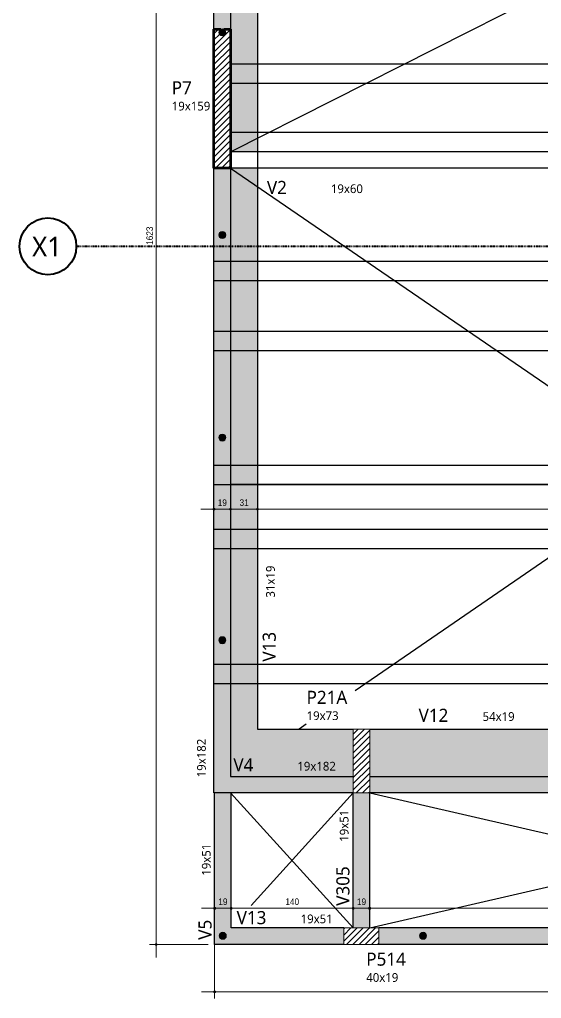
# Model space of a CAD drawing. Header units: centimetres. Extents: x -1706 to 33186, y -3196 to 88081.
# Drawn here: x 2271 to 2869, y -978 to 143 of the extents above; entities that cross this region are included whole.
import ezdxf

# ---------------------------------------------------------------- set-up
doc = ezdxf.new("R2010")
doc.units = ezdxf.units.CM
doc.linetypes.add('Dash dot', pattern=[1.5875, 0.635, -0.47625, 0, -0.47625])
doc.linetypes.add('Traço', pattern=[0.635, 0.3175, -0.3175])
for name, color, linetype, lineweight in [('A-ANNO-DIMS', 7, 'Continuous', 9), ('A-ANNO-DIMS-50', 7, 'Continuous', 9), ('A-DETL-GENF', 7, 'Continuous', 18), ('A-DETL-THIN', 7, 'Continuous', 25), ('S-BEAM', 7, 'Continuous', 9), ('S-BEAM-HDLN', 7, 'Traço', 25), ('S-BEAM-IDEN', 7, 'Continuous', 9), ('S-COLS', 7, 'Continuous', 9), ('S-COLS-IDEN', 7, 'Continuous', 9), ('S-GRID', 7, 'Continuous', 9), ('S-GRID-IDEN', 7, 'Continuous', 9)]:
    doc.layers.add(name, color=color, linetype=linetype, lineweight=lineweight)
doc.layers.add('A-DETL', color=7, linetype='Continuous', lineweight=18, true_color=0x00a600)
doc.styles.add('Arial', font='arial.ttf', dxfattribs={"width": 0.9, "height": 7.5})
doc.styles.add('Gadugi_1', font='gadugi.ttf', dxfattribs={"height": 15})
doc.styles.add('Gadugi_2', font='gadugi.ttf', dxfattribs={"height": 10})
doc.styles.add('Gadugi_4', font='gadugi.ttf', dxfattribs={"height": 22.5})
doc.dimstyles.new('PED_1_5mm_ESQ_1', dxfattribs={"dimscale": 30.48, "dimtxt": 7.651945, "dimasz": 0.328084, "dimexe": 0.246063, "dimexo": 0.246063, "dimgap": 0.049213, "dimtad": 1, "dimdec": 1, "dimrnd": 0.5, "dimdsep": 46, "dimtxsty": 'Arial', "dimblk1": 'DOTSMALL', "dimblk2": 'DOTSMALL', "dimsah": 1, "dimcen": 0.09, "dimdle": 0.492126, "dimazin": 0, "dimtfac": 1, "dimtdec": 4, "dimtix": 1, "dimtmove": 0, "dimatfit": 3, "dimfxl": 1, "dimtvp": 1, "dimtolj": 1, "dimtzin": 0, "dimarcsym": 2})
pattern_1 = [(45, (3894.207, 0), (-3.535534, 3.535534), [])]

# ---------------------------------------------------------------- blocks, each defined once
blk = doc.blocks.new('Eixo - X1-2173051-PL J 001 - FORMA DA COBERTURA')
at = {"layer": 'S-GRID-IDEN', "color": 152, "lineweight": 35, "true_color": 0x0070c0}
blk.add_circle((0, 0), 0.65, dxfattribs=at)
blk = doc.blocks.new('DIMBLOCK16-PL J 001 - FORMA DA COBERTURA')
at = {"layer": 'A-ANNO-DIMS-50'}
h = blk.add_hatch(color=256, dxfattribs=at)
edge = h.paths.add_edge_path(flags=0)
edge.add_arc((2493.8, -417.4), 1.25, 0, 360)
h = blk.add_hatch(color=256, dxfattribs=at)
edge = h.paths.add_edge_path(flags=0)
edge.add_arc((2512.8, -417.4), 1.25, 0, 360)
for p, q in [((2493.8, 124.6), (2493.8, -424.9)), ((2493.8, -417.4), (2493.8, 124.6)), ((2512.8, 124.6), (2512.8, -424.9)), ((2512.8, -417.4), (2512.8, 124.6)), ((2478.8, -417.4), (2512.8, -417.4))]:
    blk.add_line(p, q, dxfattribs=at)
for centre in [(2493.8, -417.4), (2512.8, -417.4)]:
    blk.add_circle(centre, 1.25, dxfattribs=at)
at = {"layer": 'A-ANNO-DIMS-50', "color": 0, "insert": (2498.2, -406.2), "char_height": 7.5, "width": 12.431, "attachment_point": 1, "line_spacing_factor": 0.941778, "style": 'Arial'}
blk.add_mtext('19', dxfattribs=at)
blk = doc.blocks.new('_DotSmall')
at = {"color": 0, "linetype": 'ByBlock', "const_width": 0.5}
blk.add_lwpolyline([(-0.0625, 0, 1), (0.0625, 0, 1)], format="xyb", close=True, dxfattribs=at)
blk = doc.blocks.new('DIMBLOCK17-PL J 001 - FORMA DA COBERTURA')
at = {"layer": 'A-ANNO-DIMS-50'}
h = blk.add_hatch(color=256, dxfattribs=at)
edge = h.paths.add_edge_path(flags=0)
edge.add_arc((2512.8, -417.4), 1.25, 0, 360)
h = blk.add_hatch(color=256, dxfattribs=at)
edge = h.paths.add_edge_path(flags=0)
edge.add_arc((2543.8, -417.4), 1.25, 0, 360)
for p, q in [((2512.8, 124.6), (2512.8, -424.9)), ((2512.8, -417.4), (2512.8, 124.6)), ((2543.8, -423.1), (2543.8, -409.9)), ((2512.8, -417.4), (2543.8, -417.4)), ((2543.8, -417.4), (2543.8, -423.1))]:
    blk.add_line(p, q, dxfattribs=at)
for centre in [(2512.8, -417.4), (2543.8, -417.4)]:
    blk.add_circle(centre, 1.25, dxfattribs=at)
at = {"layer": 'A-ANNO-DIMS-50', "color": 0, "insert": (2523.2, -406.2), "char_height": 7.5, "width": 12.431, "attachment_point": 1, "line_spacing_factor": 0.941778, "style": 'Arial'}
blk.add_mtext('31', dxfattribs=at)
blk = doc.blocks.new('DIMBLOCK18-PL J 001 - FORMA DA COBERTURA')
at = {"layer": 'A-ANNO-DIMS-50'}
h = blk.add_hatch(color=256, dxfattribs=at)
edge = h.paths.add_edge_path(flags=0)
edge.add_arc((2543.8, -417.4), 1.25, 0, 360)
h = blk.add_hatch(color=256, dxfattribs=at)
edge = h.paths.add_edge_path(flags=0)
edge.add_arc((3235.3, -417.4), 1.25, 0, 360)
for p, q in [((2543.8, -423.1), (2543.8, -409.9)), ((3235.3, -423.1), (3235.3, -409.9)), ((2543.8, -417.4), (3235.3, -417.4)), ((2543.8, -417.4), (2543.8, -423.1)), ((3235.3, -417.4), (3235.3, -423.1))]:
    blk.add_line(p, q, dxfattribs=at)
for centre in [(2543.8, -417.4), (3235.3, -417.4)]:
    blk.add_circle(centre, 1.25, dxfattribs=at)
at = {"layer": 'A-ANNO-DIMS-50', "color": 0, "insert": (2877.9, -406.2), "char_height": 7.5, "width": 27.971, "attachment_point": 1, "line_spacing_factor": 0.941778, "style": 'Arial'}
blk.add_mtext('691.5', dxfattribs=at)
blk = doc.blocks.new('DIMBLOCK98-PL J 001 - FORMA DA COBERTURA')
at = {"layer": 'A-ANNO-DIMS-50'}
h = blk.add_hatch(color=256, dxfattribs=at)
edge = h.paths.add_edge_path(flags=0)
edge.add_arc((2494.6, -874.5), 1.25, 0, 360)
h = blk.add_hatch(color=256, dxfattribs=at)
edge = h.paths.add_edge_path(flags=0)
edge.add_arc((2513.6, -874.5), 1.25, 0, 360)
for p, q in [((2494.6, -880.2), (2494.6, -867)), ((2513.6, -880.2), (2513.6, -867)), ((2479.6, -874.5), (2513.6, -874.5)), ((2494.6, -874.5), (2494.6, -880.2)), ((2513.6, -874.5), (2513.6, -880.2))]:
    blk.add_line(p, q, dxfattribs=at)
for centre in [(2494.6, -874.5), (2513.6, -874.5)]:
    blk.add_circle(centre, 1.25, dxfattribs=at)
at = {"layer": 'A-ANNO-DIMS-50', "color": 0, "insert": (2498.9, -863.2), "char_height": 7.5, "width": 12.431, "attachment_point": 1, "line_spacing_factor": 0.941778, "style": 'Arial'}
blk.add_mtext('19', dxfattribs=at)
blk = doc.blocks.new('DIMBLOCK99-PL J 001 - FORMA DA COBERTURA')
at = {"layer": 'A-ANNO-DIMS-50'}
h = blk.add_hatch(color=256, dxfattribs=at)
edge = h.paths.add_edge_path(flags=0)
edge.add_arc((2513.6, -874.5), 1.25, 0, 360)
h = blk.add_hatch(color=256, dxfattribs=at)
edge = h.paths.add_edge_path(flags=0)
edge.add_arc((2653.3, -874.5), 1.25, 0, 360)
for p, q in [((2513.6, -880.2), (2513.6, -867)), ((2653.3, -880.2), (2653.3, -867)), ((2513.6, -874.5), (2653.3, -874.5)), ((2513.6, -874.5), (2513.6, -880.2)), ((2653.3, -874.5), (2653.3, -880.2))]:
    blk.add_line(p, q, dxfattribs=at)
for centre in [(2513.6, -874.5), (2653.3, -874.5)]:
    blk.add_circle(centre, 1.25, dxfattribs=at)
at = {"layer": 'A-ANNO-DIMS-50', "color": 0, "insert": (2575.7, -863.2), "char_height": 7.5, "width": 18.647, "attachment_point": 1, "line_spacing_factor": 0.941778, "style": 'Arial'}
blk.add_mtext('140', dxfattribs=at)
blk = doc.blocks.new('DIMBLOCK100-PL J 001 - FORMA DA COBERTURA')
at = {"layer": 'A-ANNO-DIMS-50'}
h = blk.add_hatch(color=256, dxfattribs=at)
edge = h.paths.add_edge_path(flags=0)
edge.add_arc((2653.3, -874.5), 1.25, 0, 360)
h = blk.add_hatch(color=256, dxfattribs=at)
edge = h.paths.add_edge_path(flags=0)
edge.add_arc((2672.3, -874.5), 1.25, 0, 360)
for p, q in [((2653.3, -880.2), (2653.3, -867)), ((2672.3, -880.2), (2672.3, -867)), ((2653.3, -874.5), (2672.3, -874.5)), ((2653.3, -874.5), (2653.3, -880.2)), ((2672.3, -874.5), (2672.3, -880.2))]:
    blk.add_line(p, q, dxfattribs=at)
for centre in [(2653.3, -874.5), (2672.3, -874.5)]:
    blk.add_circle(centre, 1.25, dxfattribs=at)
at = {"layer": 'A-ANNO-DIMS-50', "color": 0, "insert": (2657.7, -863.2), "char_height": 7.5, "width": 12.431, "attachment_point": 1, "line_spacing_factor": 0.941778, "style": 'Arial'}
blk.add_mtext('19', dxfattribs=at)
blk = doc.blocks.new('DIMBLOCK101-PL J 001 - FORMA DA COBERTURA')
at = {"layer": 'A-ANNO-DIMS-50'}
h = blk.add_hatch(color=256, dxfattribs=at)
edge = h.paths.add_edge_path(flags=0)
edge.add_arc((2672.3, -874.5), 1.25, 0, 360)
h = blk.add_hatch(color=256, dxfattribs=at)
edge = h.paths.add_edge_path(flags=0)
edge.add_arc((3343.1, -874.5), 1.25, 0, 360)
for p, q in [((2672.3, -880.2), (2672.3, -867)), ((3343.1, -880.2), (3343.1, -867)), ((2672.3, -874.5), (3343.1, -874.5)), ((2672.3, -874.5), (2672.3, -880.2)), ((3343.1, -874.5), (3343.1, -880.2))]:
    blk.add_line(p, q, dxfattribs=at)
for centre in [(2672.3, -874.5), (3343.1, -874.5)]:
    blk.add_circle(centre, 1.25, dxfattribs=at)
at = {"layer": 'A-ANNO-DIMS-50', "color": 0, "insert": (3000, -863.2), "char_height": 7.5, "width": 18.647, "attachment_point": 1, "line_spacing_factor": 0.941778, "style": 'Arial'}
blk.add_mtext('671', dxfattribs=at)
blk = doc.blocks.new('DIMBLOCK111-PL J 001 - FORMA DA COBERTURA')
at = {"layer": 'A-ANNO-DIMS-50'}
h = blk.add_hatch(color=256, dxfattribs=at)
edge = h.paths.add_edge_path(flags=0)
edge.add_arc((2427.6, 707.1), 1.25, 0, 360)
h = blk.add_hatch(color=256, dxfattribs=at)
edge = h.paths.add_edge_path(flags=0)
edge.add_arc((2427.6, -915.9), 1.25, 0, 360)
for p, q in [((2427.6, 722.1), (2427.6, -930.9)), ((2526.3, 707.1), (2420.1, 707.1)), ((2427.6, 707.1), (2526.3, 707.1)), ((2487.1, -915.9), (2420.1, -915.9)), ((2427.6, -915.9), (2487.1, -915.9))]:
    blk.add_line(p, q, dxfattribs=at)
for centre in [(2427.6, 707.1), (2427.6, -915.9)]:
    blk.add_circle(centre, 1.25, dxfattribs=at)
at = {"layer": 'A-ANNO-DIMS-50', "color": 0, "insert": (2416.4, -114.8), "char_height": 7.5, "width": 24.863, "attachment_point": 1, "rotation": 90, "line_spacing_factor": 0.941778, "style": 'Arial'}
blk.add_mtext('1623', dxfattribs=at)
blk = doc.blocks.new('DIMBLOCK112-PL J 001 - FORMA DA COBERTURA')
at = {"layer": 'A-ANNO-DIMS-50'}
h = blk.add_hatch(color=256, dxfattribs=at)
edge = h.paths.add_edge_path(flags=0)
edge.add_arc((2494.6, -970.2), 1.25, 0, 360)
h = blk.add_hatch(color=256, dxfattribs=at)
edge = h.paths.add_edge_path(flags=0)
edge.add_arc((4883.9, -970.2), 1.25, 0, 360)
for p, q in [((2494.6, -904.4), (2494.6, -977.7)), ((2494.6, -970.2), (2494.6, -904.4)), ((4883.9, -904.4), (4883.9, -977.7)), ((4883.9, -970.2), (4883.9, -904.4)), ((2479.6, -970.2), (4898.9, -970.2))]:
    blk.add_line(p, q, dxfattribs=at)
for centre in [(2494.6, -970.2), (4883.9, -970.2)]:
    blk.add_circle(centre, 1.25, dxfattribs=at)
at = {"layer": 'A-ANNO-DIMS-50', "color": 0, "insert": (3675, -959), "char_height": 7.5, "width": 34.187, "attachment_point": 1, "line_spacing_factor": 0.941778, "style": 'Arial'}
blk.add_mtext('2389.5', dxfattribs=at)

msp = doc.modelspace()

# ---------------------------------------------------------------- hatches: boundary and pattern name
at = {"layer": 'A-DETL-GENF', "true_color": 0x808080}
h = msp.add_hatch(dxfattribs=at)
h.set_pattern_fill('FP_1', color=8, style=0, pattern_type=2)
h.set_pattern_definition(pattern_1)
h.paths.add_polyline_path([(4883.85, -915.95), (4883.85, -915.95), (4883.85, -896.95), (4843.85, -896.95), (4843.85, -915.95), (4864.85, -915.95)], flags=0)
h.paths.add_polyline_path([(4327.85, -915.95), (4367.85, -915.95), (4367.85, -896.95), (4327.85, -896.95)], flags=0)
h.paths.add_polyline_path([(3840.1, -915.95), (3869.6, -915.95), (3869.6, -896.95), (3829.6, -896.95), (3829.6, -915.95)], flags=0)
h.paths.add_polyline_path([(3344.46, -915.95), (3372.54, -915.95), (3372.54, -896.95), (3332.54, -896.95), (3332.54, -915.95), (3343.11, -915.95)], flags=0)
h.paths.add_polyline_path([(2642.62, -915.95), (2682.62, -915.95), (2682.62, -896.95), (2642.62, -896.95)], flags=0)
h.paths.add_polyline_path([(4705.35, 688.12), (4734.85, 688.12), (4734.85, 707.12), (4694.85, 707.12), (4694.85, 688.12)], flags=0)
h.paths.add_polyline_path([(4006.34, 688.12), (4016.84, 688.12), (4016.84, 707.12), (3976.84, 707.12), (3976.84, 688.12), (3987.34, 688.12)], flags=0)
h.paths.add_polyline_path([(3547.36, 688.12), (3587.36, 688.12), (3587.36, 707.12), (3547.36, 707.12)], flags=0)
h.paths.add_polyline_path([(3020.34, 688.12), (3049.84, 688.12), (3049.84, 707.12), (3009.84, 707.12), (3009.84, 688.12)], flags=0)
h.paths.add_polyline_path([(2493.84, 688.12), (2533.84, 688.12), (2533.84, 707.12), (2493.84, 707.12), (2493.84, 696.14)], flags=0)
h.paths.add_polyline_path([(2503.99, 693.17), (2502.95, 693.31), (2501.99, 693.71), (2501.16, 694.34), (2500.52, 695.17), (2500.12, 696.14), (2499.99, 697.17), (2500.12, 698.21), (2500.52, 699.17), (2501.16, 700), (2501.99, 700.64), (2502.95, 701.04), (2503.99, 701.17), (2505.02, 701.04), (2505.99, 700.64), (2506.82, 700), (2507.45, 699.17), (2507.85, 698.21), (2507.99, 697.17), (2507.85, 696.14), (2507.45, 695.17), (2506.82, 694.34), (2505.99, 693.71), (2505.02, 693.31), (2504.67, 693.26)], flags=0)
h = msp.add_hatch(dxfattribs=at)
h.set_pattern_fill('FP_1', color=8, style=0, pattern_type=2)
h.set_pattern_definition(pattern_1)
h.paths.add_polyline_path([(4357.27, -742.38), (4357.35, -742.38), (4357.35, -694.38), (4338.35, -694.38), (4338.35, -742.38), (4338.85, -742.38)], flags=0)
h.paths.add_polyline_path([(4883.85, -742.38), (4883.85, -723.38), (4823.85, -723.38), (4823.85, -742.38), (4864.85, -742.38)], flags=0)
h.paths.add_polyline_path([(2653.34, -742.38), (2672.34, -742.38), (2672.34, -669.38), (2653.34, -669.38), (2653.34, -723.38)], flags=0)
h.paths.add_polyline_path([(3811.86, -455.88), (3830.86, -455.88), (3830.86, -181.88), (3811.86, -181.88), (3811.86, -304.88)], flags=0)
h.paths.add_polyline_path([(3987.34, -26.88), (4006.34, -26.88), (4006.34, 213.12), (3987.34, 213.12), (3987.34, -7.88)], flags=0)
h.paths.add_polyline_path([(4006.34, 452.12), (4006.34, 533.55), (3987.34, 533.55), (3987.34, 452.12)], flags=0)
h.paths.add_polyline_path([(3565.84, 452.12), (3565.84, 533.62), (3546.84, 533.62), (3546.84, 452.12)], flags=0)
h.paths.add_polyline_path([(4705.35, 460.55), (4724.35, 460.55), (4724.35, 533.55), (4705.35, 533.55), (4705.35, 514.55)], flags=0)
h.paths.add_polyline_path([(3039.34, 485.65), (3039.34, 533.55), (3020.34, 533.55), (3020.34, 485.65)], flags=0)
h.paths.add_polyline_path([(2553.84, 514.55), (2553.84, 533.55), (2493.84, 533.55), (2493.84, 514.55), (2543.84, 514.55)], flags=0)
at = {"layer": 'A-DETL-GENF', "true_color": 0xff00ff}
for points in [[(2503.48, 124.5), (2504.52, 124.63), (2505.48, 125.03), (2506.31, 125.67), (2506.95, 126.5), (2507.35, 127.46), (2507.48, 128.5), (2507.35, 129.53), (2506.95, 130.5), (2506.31, 131.33), (2505.48, 131.96), (2504.52, 132.36), (2503.48, 132.5), (2502.45, 132.36), (2501.48, 131.96), (2500.66, 131.33), (2500.02, 130.5), (2499.62, 129.53), (2499.48, 128.5), (2499.62, 127.46), (2500.02, 126.5), (2500.66, 125.67), (2501.48, 125.03), (2502.45, 124.63)], [(2503.48, -107.5), (2504.52, -107.37), (2505.48, -106.97), (2506.31, -106.33), (2506.95, -105.5), (2507.35, -104.54), (2507.48, -103.5), (2507.35, -102.47), (2506.95, -101.5), (2506.31, -100.67), (2505.48, -100.04), (2504.52, -99.64), (2503.48, -99.5), (2502.45, -99.64), (2501.48, -100.04), (2500.66, -100.67), (2500.02, -101.5), (2499.62, -102.47), (2499.48, -103.5), (2499.62, -104.54), (2500.02, -105.5), (2500.66, -106.33), (2501.48, -106.97), (2502.45, -107.37)], [(2503.48, -339.5), (2504.52, -339.37), (2505.48, -338.97), (2506.31, -338.33), (2506.95, -337.5), (2507.35, -336.54), (2507.48, -335.5), (2507.35, -334.47), (2506.95, -333.5), (2506.31, -332.67), (2505.48, -332.04), (2504.52, -331.64), (2503.48, -331.5), (2502.45, -331.64), (2501.48, -332.04), (2500.66, -332.67), (2500.02, -333.5), (2499.62, -334.47), (2499.48, -335.5), (2499.62, -336.54), (2500.02, -337.5), (2500.66, -338.33), (2501.48, -338.97), (2502.45, -339.37)], [(2503.48, -571.5), (2504.52, -571.37), (2505.48, -570.97), (2506.31, -570.33), (2506.95, -569.5), (2507.35, -568.54), (2507.48, -567.5), (2507.35, -566.47), (2506.95, -565.5), (2506.31, -564.67), (2505.48, -564.04), (2504.52, -563.64), (2503.46, -563.51), (2502.45, -563.64), (2501.48, -564.04), (2500.66, -564.67), (2500.02, -565.5), (2499.62, -566.47), (2499.48, -567.5), (2499.62, -568.54), (2500.02, -569.5), (2500.66, -570.33), (2501.48, -570.97), (2502.45, -571.37), (2503.03, -571.44)], [(2503.99, -910), (2505.02, -909.87), (2505.99, -909.47), (2506.82, -908.83), (2507.45, -908), (2507.85, -907.04), (2507.99, -906), (2507.85, -904.97), (2507.45, -904), (2506.82, -903.17), (2505.99, -902.54), (2505.02, -902.14), (2503.99, -902), (2502.95, -902.14), (2501.99, -902.54), (2501.16, -903.17), (2500.52, -904), (2500.12, -904.97), (2499.99, -906), (2500.12, -907.04), (2500.52, -908), (2501.16, -908.83), (2501.99, -909.47), (2502.95, -909.87)], [(2733.49, -910), (2734.52, -909.87), (2735.49, -909.47), (2736.32, -908.83), (2736.95, -908), (2737.35, -907.04), (2737.49, -906), (2737.35, -904.97), (2736.95, -904), (2736.32, -903.17), (2735.49, -902.54), (2734.52, -902.14), (2733.49, -902), (2732.45, -902.14), (2731.49, -902.54), (2730.66, -903.17), (2730.02, -904), (2729.62, -904.97), (2729.49, -906), (2729.62, -907.04), (2730.02, -908), (2730.66, -908.83), (2731.49, -909.47), (2732.45, -909.87)]]:
    msp.add_hatch(color=6, dxfattribs=at).paths.add_polyline_path(points, flags=0)
at = {"layer": 'S-BEAM', "true_color": 0x00bcb8}
h = msp.add_hatch(color=132, dxfattribs=at)
h.paths.add_polyline_path([(2494.58, -742.38), (2512.84, -742.38), (2512.84, -26.88), (2493.84, -26.88), (2493.84, -742.38)], flags=0)
h.paths.add_polyline_path([(2503.48, -571.5), (2502.45, -571.37), (2501.48, -570.97), (2500.66, -570.33), (2500.02, -569.5), (2499.62, -568.54), (2499.48, -567.5), (2499.62, -566.47), (2500.02, -565.5), (2500.66, -564.67), (2501.48, -564.04), (2502.45, -563.64), (2503.48, -563.5), (2504.52, -563.64), (2505.48, -564.04), (2506.31, -564.67), (2506.95, -565.5), (2507.35, -566.47), (2507.48, -567.5), (2507.35, -568.54), (2506.95, -569.5), (2506.31, -570.33), (2505.48, -570.97), (2504.52, -571.37)], flags=0)
h.paths.add_polyline_path([(2503.48, -339.5), (2502.45, -339.37), (2501.48, -338.97), (2500.66, -338.33), (2500.02, -337.5), (2499.62, -336.54), (2499.48, -335.5), (2499.62, -334.47), (2500.02, -333.5), (2500.66, -332.67), (2501.48, -332.04), (2502.45, -331.64), (2503.48, -331.5), (2504.52, -331.64), (2505.48, -332.04), (2506.31, -332.67), (2506.95, -333.5), (2507.35, -334.47), (2507.48, -335.5), (2507.35, -336.54), (2506.95, -337.5), (2506.31, -338.33), (2505.48, -338.97), (2504.52, -339.37)], flags=0)
h.paths.add_polyline_path([(2503.48, -107.5), (2502.45, -107.37), (2501.48, -106.97), (2500.66, -106.33), (2500.02, -105.5), (2499.62, -104.54), (2499.48, -103.5), (2499.62, -102.47), (2500.02, -101.5), (2500.66, -100.67), (2501.48, -100.04), (2502.45, -99.64), (2503.48, -99.5), (2504.52, -99.64), (2505.48, -100.04), (2506.31, -100.67), (2506.95, -101.5), (2507.35, -102.47), (2507.48, -103.5), (2507.35, -104.54), (2506.95, -105.5), (2506.31, -106.33), (2505.48, -106.97), (2504.52, -107.37)], flags=0)
h.paths.add_polyline_path([(2500.02, 132.12), (2501.87, 132.12), (2502.45, 132.36), (2503.48, 132.5), (2504.52, 132.36), (2505.1, 132.12), (2512.84, 132.12), (2512.84, 514.55), (2493.84, 514.55), (2493.84, 132.12)], flags=0)
h.paths.add_polyline_path([(2503.48, 356.5), (2502.45, 356.63), (2501.48, 357.03), (2500.66, 357.67), (2500.02, 358.5), (2499.62, 359.46), (2499.48, 360.5), (2499.62, 361.53), (2500.02, 362.5), (2500.66, 363.33), (2501.48, 363.96), (2502.45, 364.36), (2503.48, 364.5), (2504.52, 364.36), (2505.48, 363.96), (2506.31, 363.33), (2506.95, 362.5), (2507.35, 361.53), (2507.48, 360.5), (2507.35, 359.46), (2506.95, 358.5), (2506.31, 357.67), (2505.48, 357.03), (2504.52, 356.63)], flags=0)
h = msp.add_hatch(color=132, dxfattribs=at)
h.paths.add_polyline_path([(2512.84, -669.38), (2543.84, -669.38), (2543.84, -26.88), (2512.84, -26.88), (2512.84, -628.89)], flags=0)
h.paths.add_polyline_path([(2512.84, -7.88), (2543.84, -7.88), (2543.84, 514.55), (2512.84, 514.55), (2512.84, 132.12)], flags=0)
for points in [[(2614.9, -723.38), (2653.34, -723.38), (2653.34, -669.38), (2512.84, -669.38), (2512.84, -723.38), (2543.84, -723.38)], [(3390.34, -723.38), (3525.84, -723.38), (3525.84, -669.38), (2672.34, -669.38), (2672.34, -723.38), (3344.46, -723.38)], [(2513.58, -896.95), (2513.58, -742.38), (2494.58, -742.38), (2494.58, -896.95), (2512.84, -896.95)], [(2672.34, -896.95), (2672.34, -742.38), (2653.34, -742.38), (2653.34, -896.95)]]:
    msp.add_hatch(color=132, dxfattribs=at).paths.add_polyline_path(points, flags=0)
h = msp.add_hatch(color=132, dxfattribs=at)
h.paths.add_polyline_path([(3811.86, -742.38), (3811.86, -723.38), (3390.34, -723.38), (3390.34, -742.38), (3709.24, -742.38)], flags=0)
h.paths.add_polyline_path([(2614.9, -742.38), (2653.34, -742.38), (2653.34, -723.38), (2512.84, -723.38), (2512.84, -742.38)], flags=0)
h.paths.add_polyline_path([(2979.68, -742.38), (3310.34, -742.38), (3310.34, -723.38), (2672.34, -723.38), (2672.34, -742.38)], flags=0)
h.paths.add_polyline_path([(3637.94, -736.96), (3636.91, -736.82), (3635.94, -736.42), (3635.11, -735.79), (3634.48, -734.96), (3634.08, -733.99), (3633.94, -732.96), (3634.08, -731.92), (3634.48, -730.96), (3635.11, -730.13), (3635.94, -729.5), (3636.91, -729.1), (3637.94, -728.96), (3638.98, -729.1), (3639.94, -729.5), (3640.83, -730.21), (3641.41, -730.96), (3641.81, -731.92), (3641.94, -732.96), (3641.81, -733.99), (3641.41, -734.96), (3640.77, -735.79), (3639.94, -736.42), (3638.98, -736.82)], flags=0)
h = msp.add_hatch(color=132, dxfattribs=at)
h.paths.add_polyline_path([(2513.58, -915.95), (2642.62, -915.95), (2642.62, -896.95), (2494.58, -896.95), (2494.58, -915.95), (2512.84, -915.95)], flags=0)
h.paths.add_polyline_path([(2503.99, -910), (2502.95, -909.87), (2501.99, -909.47), (2501.16, -908.83), (2500.52, -908), (2500.12, -907.04), (2499.99, -906), (2500.12, -904.97), (2500.52, -904), (2501.16, -903.17), (2501.99, -902.54), (2502.95, -902.14), (2503.99, -902), (2505.02, -902.14), (2505.99, -902.54), (2506.82, -903.17), (2507.45, -904), (2507.85, -904.97), (2507.99, -906), (2507.85, -907.04), (2507.45, -908), (2506.82, -908.83), (2505.99, -909.47), (2505.02, -909.87)], flags=0)
h = msp.add_hatch(color=132, dxfattribs=at)
h.paths.add_polyline_path([(3210.45, -915.95), (3332.54, -915.95), (3332.54, -896.95), (2682.62, -896.95), (2682.62, -915.95), (3209.49, -915.95)], flags=0)
h.paths.add_polyline_path([(3211.49, -910), (3210.45, -909.87), (3209.49, -909.47), (3208.66, -908.83), (3208.02, -908), (3207.62, -907.04), (3207.49, -906), (3207.62, -904.97), (3208.02, -904), (3208.66, -903.17), (3209.49, -902.54), (3210.45, -902.14), (3211.49, -902), (3212.52, -902.14), (3213.49, -902.54), (3214.32, -903.17), (3214.95, -904), (3215.35, -904.97), (3215.49, -906), (3215.35, -907.04), (3214.95, -908), (3214.32, -908.83), (3213.49, -909.47), (3212.52, -909.87)], flags=0)
h.paths.add_polyline_path([(2972.49, -910), (2971.45, -909.87), (2970.49, -909.47), (2969.66, -908.83), (2969.02, -908), (2968.62, -907.04), (2968.49, -906), (2968.62, -904.97), (2969.02, -904), (2969.66, -903.17), (2970.49, -902.54), (2971.45, -902.14), (2972.49, -902), (2973.52, -902.14), (2974.49, -902.54), (2975.32, -903.17), (2975.95, -904), (2976.35, -904.97), (2976.49, -906), (2976.35, -907.04), (2975.95, -908), (2975.32, -908.83), (2974.49, -909.47), (2973.52, -909.87)], flags=0)
h.paths.add_polyline_path([(2733.49, -910), (2732.45, -909.87), (2731.49, -909.47), (2730.66, -908.83), (2730.02, -908), (2729.62, -907.04), (2729.49, -906), (2729.62, -904.97), (2730.02, -904), (2730.66, -903.17), (2731.49, -902.54), (2732.45, -902.14), (2733.49, -902), (2734.52, -902.14), (2735.49, -902.54), (2736.32, -903.17), (2736.95, -904), (2737.35, -904.97), (2737.49, -906), (2737.35, -907.04), (2736.95, -908), (2736.32, -908.83), (2735.49, -909.47), (2734.52, -909.87)], flags=0)
at = {"layer": 'S-COLS', "lineweight": 25, "true_color": 0x808080}
h = msp.add_hatch(dxfattribs=at)
h.set_pattern_fill('FP_1', color=8, style=0, pattern_type=2)
h.set_pattern_definition(pattern_1)
h.paths.add_polyline_path([(2512.84, -26.88), (2512.84, 132.12), (2505.1, 132.12), (2505.48, 131.96), (2506.31, 131.33), (2506.95, 130.5), (2507.35, 129.53), (2507.48, 128.5), (2507.35, 127.46), (2506.95, 126.5), (2506.31, 125.67), (2505.48, 125.03), (2504.52, 124.63), (2503.48, 124.5), (2502.45, 124.63), (2501.48, 125.03), (2500.66, 125.67), (2500.02, 126.5), (2499.62, 127.46), (2499.48, 128.5), (2499.62, 129.53), (2500.02, 130.5), (2500.66, 131.33), (2501.48, 131.96), (2501.87, 132.12), (2493.84, 132.12), (2493.84, -26.88)], flags=0)

# ---------------------------------------------------------------- linework, layer by layer
at = {"layer": 'A-DETL', "color": 7}
for p, q in [((2672.34, -669.38), (2653.34, -669.38)), ((2653.34, -669.38), (2653.34, -742.38)), ((2672.34, -742.38), (2672.34, -669.38)), ((2653.34, -742.38), (2672.34, -742.38)), ((2682.62, -896.95), (2642.62, -896.95)), ((2642.62, -896.95), (2642.62, -915.95)), ((2682.62, -915.95), (2682.62, -896.95)), ((2642.62, -915.95), (2682.62, -915.95))]:
    msp.add_line(p, q, dxfattribs=at)
for centre, start, end in [((2503.48, 128.5), 0, 180), ((2503.48, 128.5), 180, 360), ((2503.48, -103.5), 0, 180), ((2503.48, -103.5), 180, 360), ((2503.48, -335.5), 0, 180), ((2503.48, -335.5), 180, 0), ((2503.48, -567.5), 0, 180), ((2503.48, -567.5), 180, 0), ((2503.99, -906), 0, 180), ((2503.99, -906), 180, 0), ((2733.49, -906), 0, 180), ((2733.49, -906), 180, 0)]:
    msp.add_arc(centre, 4, start, end, dxfattribs=at)
at = {"layer": 'A-DETL-THIN'}
for p, q in [((2513.61, -7.94), (3485.54, 483.55)), ((2513.61, -7.94), (3525.84, -7.94)), ((2512.84, -26.88), (3450.22, -669.38)), ((2655.68, -625.17), (3525.84, -26.88)), ((2599.65, -663.7), (2591.38, -669.38)), ((2512.84, -742.38), (2653.34, -896.95)), ((2536.64, -871.44), (2653.34, -742.38)), ((2672.34, -742.38), (3343.11, -896.95)), ((2672.34, -896.95), (3343.11, -742.38))]:
    msp.add_line(p, q, dxfattribs=at)
at = {"layer": 'A-DETL-THIN', "color": 254, "true_color": 0xdddddd}
for p, q in [((2513.61, 92.64), (3546.08, 92.64)), ((2513.61, 70.51), (3546.08, 70.51)), ((2513.61, 14.19), (3546.08, 14.19)), ((2513.61, -7.94), (3546.08, -7.94)), ((2493.37, -133.45), (3525.84, -133.45)), ((2493.37, -155.59), (3525.84, -155.59)), ((2493.37, -213.75), (3525.84, -213.75)), ((2493.37, -235.89), (3525.84, -235.89)), ((2493.37, -367.05), (3525.84, -367.05)), ((2493.37, -389.19), (3525.84, -389.19)), ((2493.37, -440.29), (3525.84, -440.29)), ((2493.37, -462.42), (3525.84, -462.42)), ((2493.37, -594.85), (3525.84, -594.85)), ((2493.37, -616.99), (3525.84, -616.99))]:
    msp.add_line(p, q, dxfattribs=at)
at = {"layer": 'S-BEAM', "lineweight": 25}
for p, q in [((2493.84, 132.12), (2493.84, 514.55)), ((2512.84, 514.55), (2512.84, 132.12)), ((2543.84, 483.55), (2543.84, -7.88)), ((2501.87, 132.12), (2493.84, 132.12)), ((2512.84, 132.12), (2505.1, 132.12)), ((2512.84, -26.88), (2512.84, -7.88)), ((2512.84, -7.88), (3525.84, -7.88)), ((2493.84, -26.88), (2512.84, -26.88)), ((2493.84, -742.38), (2493.84, -26.88)), ((2512.84, -26.88), (2512.84, -367.05)), ((3525.84, -26.88), (2512.84, -26.88)), ((2543.84, -26.88), (2543.84, -669.38)), ((2512.84, -367.05), (3525.84, -367.05)), ((2512.84, -389.05), (2512.84, -723.38)), ((3525.84, -389.05), (2512.84, -389.05)), ((2543.84, -669.38), (2653.34, -669.38)), ((2672.34, -669.38), (3525.84, -669.38)), ((2512.84, -723.38), (2653.34, -723.38)), ((2672.34, -723.38), (3310.34, -723.38)), ((2512.84, -742.38), (2493.84, -742.38)), ((2494.58, -896.95), (2494.58, -742.38)), ((2653.34, -742.38), (2512.84, -742.38)), ((2513.58, -896.95), (2513.58, -742.38)), ((2653.34, -896.95), (2653.34, -742.38)), ((3310.34, -742.38), (2672.34, -742.38)), ((2672.34, -896.95), (2672.34, -742.38)), ((2494.58, -915.95), (2494.58, -896.95)), ((2642.62, -896.95), (2513.58, -896.95)), ((3332.54, -896.95), (2682.62, -896.95)), ((2642.62, -915.95), (2494.58, -915.95)), ((3332.54, -915.95), (2682.62, -915.95))]:
    msp.add_line(p, q, dxfattribs=at)
at = {"layer": 'S-BEAM-HDLN', "linetype": 'Continuous'}
msp.add_line((2543.84, -7.89), (2543.84, -26.88), dxfattribs=at)
at = {"layer": 'S-BEAM-HDLN', "color": 254, "linetype": 'Continuous', "true_color": 0xdfdfdf}
msp.add_line((2512.84, -367.05), (2512.84, -389.05), dxfattribs=at)
at = {"layer": 'S-COLS', "lineweight": 50}
for p, q in [((2493.84, -26.88), (2493.84, 132.12)), ((2493.84, 132.12), (2501.87, 132.12)), ((2505.1, 132.12), (2512.84, 132.12)), ((2512.84, 132.12), (2512.84, -26.88)), ((2512.84, -26.88), (2493.84, -26.88))]:
    msp.add_line(p, q, dxfattribs=at)
at = {"layer": 'S-GRID', "color": 152, "linetype": 'Dash dot', "lineweight": 35, "true_color": 0x0070c0}
msp.add_line((4985.99, -116.45), (2336.14, -116.45), dxfattribs=at)

# ---------------------------------------------------------------- block references
at = {"layer": 'S-GRID-IDEN', "color": 152, "true_color": 0x0070c0, "xscale": 49.99999999999998, "yscale": 49.99999999999998, "zscale": 49.99999999999998, "rotation": 89.99999999999982}
msp.add_blockref('Eixo - X1-2173051-PL J 001 - FORMA DA COBERTURA', (2303.64, -116.45), dxfattribs=at)

# ---------------------------------------------------------------- texts
at = {"layer": 'S-BEAM-IDEN', "attachment_point": 1}
for s, insert, char_height, width, style in [('V2', (2554.55, -41.52), 15, 30.0633, 'Gadugi_1'), ('19x60', (2627.85, -45.46), 10, 44.8945, 'Gadugi_2'), ('V12', (2728.34, -645.98), 15, 44.0928, 'Gadugi_1'), ('54x19', (2801.64, -649.92), 10, 44.8945, 'Gadugi_2'), ('V4', (2516.11, -702.83), 15, 30.0633, 'Gadugi_1'), ('19x182', (2589.41, -706.76), 10, 54.1139, 'Gadugi_2'), ('V13', (2519.91, -877.68), 15, 44.0928, 'Gadugi_1'), ('19x51', (2593.21, -881.61), 10, 44.8945, 'Gadugi_2')]:
    msp.add_mtext(s, dxfattribs=dict(at, insert=insert, char_height=char_height, width=width, style=style))
at = {"layer": 'S-BEAM-IDEN', "attachment_point": 1, "rotation": 90}
for s, insert, char_height, width, style in [('31x19', (2553.59, -518.72), 10, 44.8945, 'Gadugi_2'), ('V13', (2549.66, -592.02), 15, 44.0928, 'Gadugi_1'), ('19x182', (2474.51, -724.47), 10, 54.1139, 'Gadugi_2'), ('19x51', (2638.01, -798.32), 10, 44.8945, 'Gadugi_2'), ('19x51', (2480.06, -837.22), 10, 44.8945, 'Gadugi_2'), ('V305', (2634.07, -871.62), 15, 58.1223, 'Gadugi_1'), ('V5', (2476.12, -910.52), 15, 30.0633, 'Gadugi_1')]:
    msp.add_mtext(s, dxfattribs=dict(at, insert=insert, char_height=char_height, width=width, style=style))
at = {"layer": 'S-COLS-IDEN', "attachment_point": 1}
for s, insert, char_height, width, style in [('P7', (2445.52, 72.65), 15, 28.4599, 'Gadugi_1'), ('19x159', (2445.52, 49.16), 10, 54.1139, 'Gadugi_2'), ('P21A', (2600.01, -625.42), 15, 58.924, 'Gadugi_1'), ('19x73', (2600.01, -648.91), 10, 44.8945, 'Gadugi_2'), ('P514', (2668.39, -925.22), 15, 56.519, 'Gadugi_1'), ('40x19', (2668.39, -948.71), 10, 44.8945, 'Gadugi_2')]:
    msp.add_mtext(s, dxfattribs=dict(at, insert=insert, char_height=char_height, width=width, style=style))
at = {"layer": 'S-GRID-IDEN', "color": 152, "true_color": 0x0070c0, "insert": (2285.57, -105.54), "char_height": 22.5, "width": 43.692, "attachment_point": 1, "style": 'Gadugi_4'}
msp.add_mtext('X1', dxfattribs=at)

# ---------------------------------------------------------------- dimensions: what is measured, and where the dimension line sits
at = {"layer": 'A-ANNO-DIMS'}
dim = msp.add_linear_dim(base=(2427.6, -915.95), p1=(2533.84, 707.12), p2=(2494.58, -915.95), angle=90, dimstyle='PED_1_5mm_ESQ_1', override={"dimpost": '<>', "dimfxl": 1623.543648}, dxfattribs=at)
dim.commit()
dim.dimension.update_dxf_attribs({"geometry": 'DIMBLOCK111-PL J 001 - FORMA DA COBERTURA', "text_midpoint": (2422.27, -104.42)})
for base, p1, p2, override, picture, middle in [((2512.84, -417.39), (2493.84, 132.12), (2512.84, 132.12), {"dimpost": '<>', "dimfxl": 19}, 'DIMBLOCK16-PL J 001 - FORMA DA COBERTURA', (2503.34, -412.06)), ((2543.84, -417.39), (2512.84, 132.12), (2543.84, -415.62), {"dimpost": '<>', "dimfxl": 548.620087}, 'DIMBLOCK17-PL J 001 - FORMA DA COBERTURA', (2528.34, -412.06)), ((3235.35, -417.39), (2543.84, -415.62), (3235.35, -415.62), {"dimpost": '<>', "dimfxl": 691.504528}, 'DIMBLOCK18-PL J 001 - FORMA DA COBERTURA', (2889.59, -412.06)), ((2513.58, -874.46), (2494.58, -872.69), (2513.58, -872.69), {"dimpost": '<>', "dimfxl": 19}, 'DIMBLOCK98-PL J 001 - FORMA DA COBERTURA', (2504.08, -869.13)), ((2653.34, -874.46), (2513.58, -872.69), (2653.34, -872.69), {"dimpost": '<>', "dimfxl": 139.764507}, 'DIMBLOCK99-PL J 001 - FORMA DA COBERTURA', (2583.46, -869.13)), ((2672.34, -874.46), (2653.34, -872.69), (2672.34, -872.69), {"dimpost": '<>', "dimfxl": 19}, 'DIMBLOCK100-PL J 001 - FORMA DA COBERTURA', (2662.84, -869.13)), ((3343.11, -874.46), (2672.34, -872.69), (3343.11, -872.69), {"dimpost": '<>', "dimfxl": 670.772367}, 'DIMBLOCK101-PL J 001 - FORMA DA COBERTURA', (3007.73, -869.13)), ((4883.85, -970.2), (2494.58, -896.95), (4883.85, -896.95), {"dimpost": '<>', "dimfxl": 2389.274519}, 'DIMBLOCK112-PL J 001 - FORMA DA COBERTURA', (3689.22, -964.87))]:
    dim = msp.add_linear_dim(base=base, p1=p1, p2=p2, dimstyle='PED_1_5mm_ESQ_1', override=override, dxfattribs=at)
    dim.commit()
    dim.dimension.update_dxf_attribs({"geometry": picture, "text_midpoint": middle})

doc.saveas('drawing.dxf')
